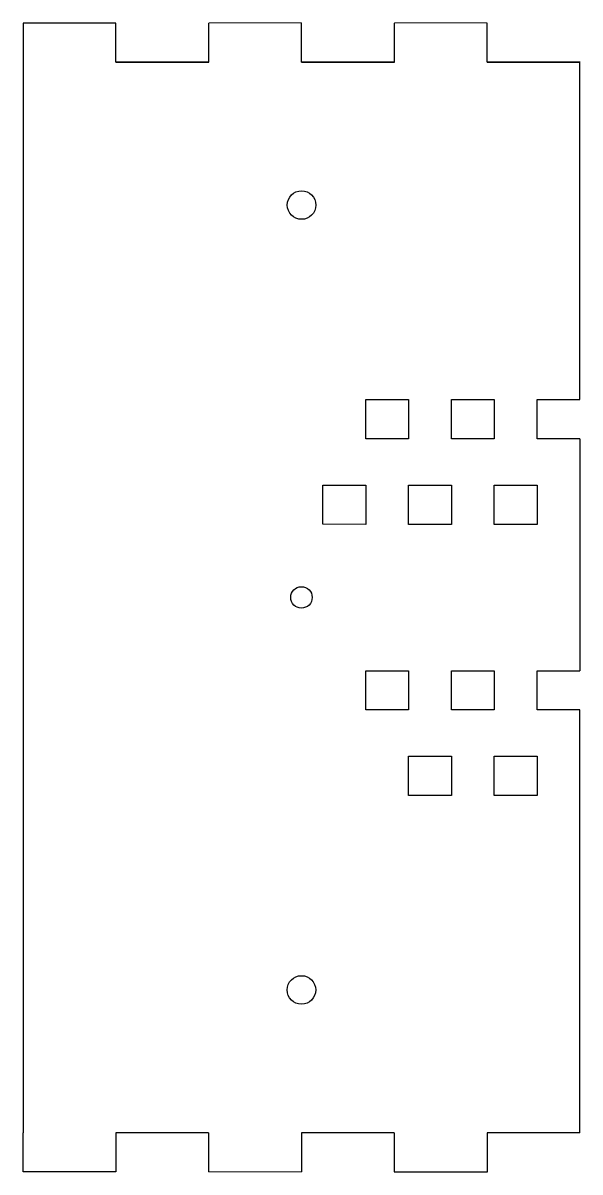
# Model space of a CAD drawing. Header units: inches. Extents: x 72 to 150, y 58 to 219.
import ezdxf

# ---------------------------------------------------------------- set-up
doc = ezdxf.new("R2010")
doc.units = ezdxf.units.IN
doc.header["$MEASUREMENT"] = 0

msp = doc.modelspace()

# ---------------------------------------------------------------- linework, layer by layer
for p, q in [((71.52, 218.75), (71.51, 63.26)), ((84.52, 218.75), (71.52, 218.75)), ((84.52, 213.25), (84.52, 218.75)), ((110.52, 218.76), (97.52, 218.75)), ((97.52, 213.25), (97.52, 218.75)), ((110.52, 213.25), (110.52, 218.75)), ((136.52, 218.75), (123.52, 218.76)), ((123.52, 213.25), (123.52, 218.75)), ((136.52, 213.25), (136.52, 218.75)), ((84.52, 213.26), (97.52, 213.26)), ((97.52, 213.25), (84.52, 213.25)), ((110.52, 213.26), (123.52, 213.25)), ((123.52, 213.25), (110.52, 213.25)), ((136.52, 213.25), (149.52, 213.25)), ((149.52, 213.25), (136.52, 213.25)), ((149.51, 166), (149.51, 213.25)), ((119.51, 163.25), (119.51, 166)), ((119.51, 166), (125.51, 166)), ((125.51, 166), (125.51, 160.5)), ((131.51, 163.25), (131.51, 166)), ((131.51, 166), (137.51, 166)), ((137.51, 166), (137.51, 160.5)), ((143.51, 163.25), (143.51, 166)), ((143.51, 166), (149.51, 166)), ((119.51, 160.5), (119.51, 163.25)), ((131.51, 160.5), (131.51, 163.25)), ((143.51, 160.5), (143.51, 163.25)), ((125.51, 160.5), (119.51, 160.5)), ((137.51, 160.5), (131.51, 160.5)), ((149.51, 160.5), (143.51, 160.5)), ((149.51, 160.5), (149.51, 128)), ((113.51, 151.26), (113.51, 154.01)), ((113.51, 154.01), (119.51, 154)), ((119.51, 154), (119.51, 148.5)), ((125.51, 151.25), (125.51, 154)), ((125.51, 154), (131.51, 154)), ((131.51, 154), (131.51, 148.5)), ((137.51, 151.25), (137.51, 154)), ((137.51, 154), (143.51, 154)), ((143.51, 154), (143.51, 148.5)), ((113.51, 148.51), (113.51, 151.26)), ((125.51, 148.5), (125.51, 151.25)), ((137.51, 148.5), (137.51, 151.25)), ((119.51, 148.5), (113.51, 148.51)), ((131.51, 148.5), (125.51, 148.5)), ((143.51, 148.5), (137.51, 148.5)), ((119.51, 125.25), (119.51, 128)), ((119.51, 128), (125.51, 128)), ((125.51, 128), (125.51, 122.5)), ((131.51, 125.25), (131.51, 128)), ((131.51, 128), (137.51, 128)), ((137.51, 128), (137.51, 122.5)), ((143.51, 125.25), (143.51, 128)), ((143.51, 128), (149.51, 128)), ((119.51, 122.5), (119.51, 125.25)), ((131.51, 122.5), (131.51, 125.25)), ((143.51, 122.5), (143.51, 125.25)), ((125.51, 122.5), (119.51, 122.5)), ((137.51, 122.5), (131.51, 122.5)), ((149.51, 122.5), (143.51, 122.5)), ((149.5, 63.25), (149.5, 122.5)), ((125.51, 113.25), (125.51, 116)), ((125.51, 116), (131.51, 116)), ((131.51, 116), (131.51, 110.5)), ((137.51, 113.25), (137.51, 116)), ((137.51, 116), (143.51, 116)), ((143.51, 116), (143.51, 110.5)), ((125.51, 110.5), (125.51, 113.25)), ((137.51, 110.5), (137.51, 113.25)), ((131.51, 110.5), (125.51, 110.5)), ((143.51, 110.5), (137.51, 110.5)), ((71.51, 57.76), (71.51, 63.26)), ((84.51, 63.26), (84.51, 57.76)), ((97.5, 63.26), (84.51, 63.26)), ((97.5, 63.26), (97.51, 57.76)), ((110.5, 63.26), (110.5, 57.76)), ((123.5, 63.26), (110.5, 63.26)), ((123.5, 63.26), (123.5, 57.76)), ((136.5, 63.25), (136.5, 57.75)), ((149.5, 63.25), (136.5, 63.25)), ((84.51, 57.76), (71.51, 57.76)), ((110.5, 57.75), (97.51, 57.76)), ((136.5, 57.75), (123.5, 57.75))]:
    msp.add_line(p, q)
for centre, radius in [((110.52, 193.25), 2), ((110.51, 138.26), 1.5), ((110.51, 83.26), 2)]:
    msp.add_circle(centre, radius)

doc.saveas('drawing.dxf')
